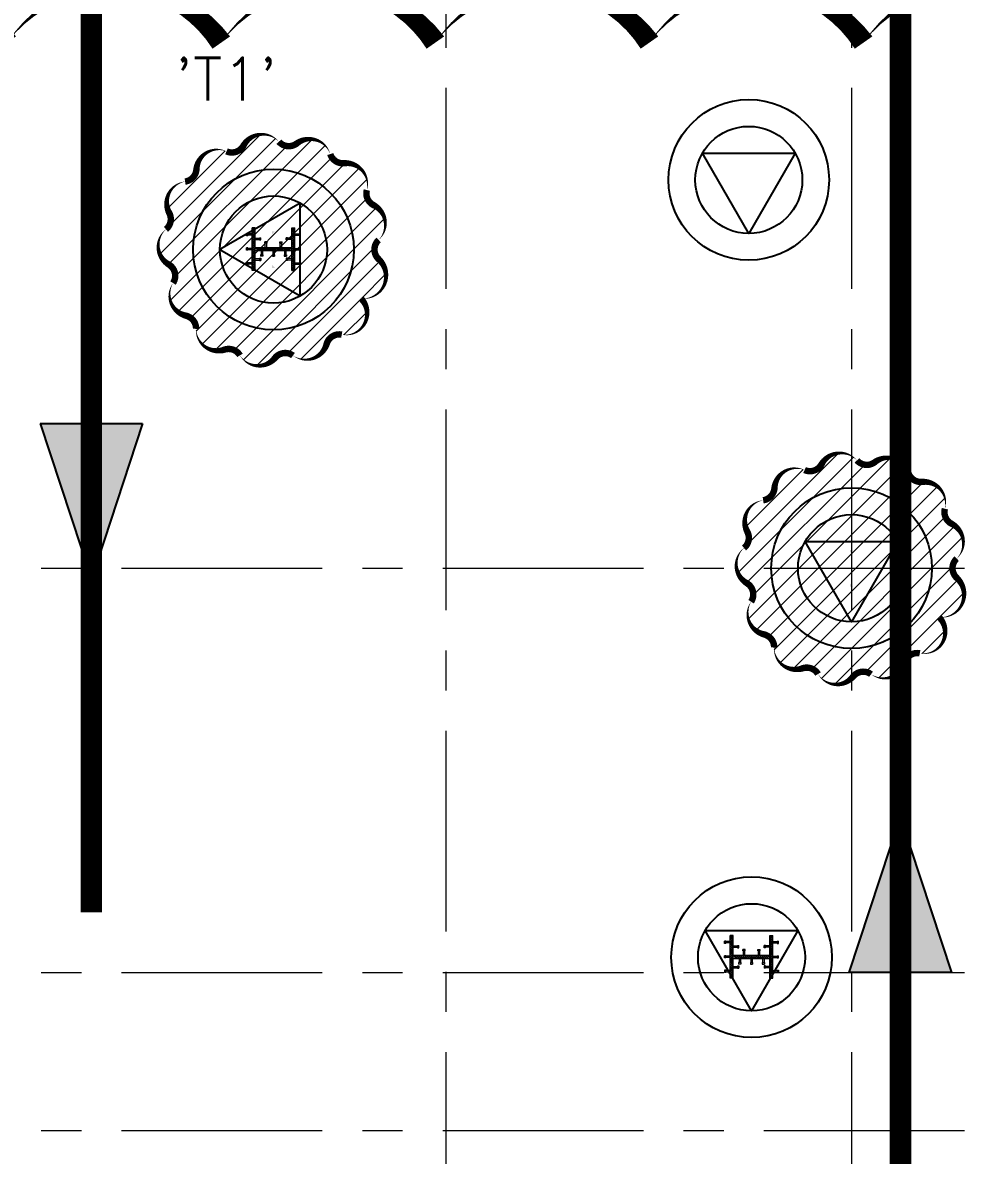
# Model space of a CAD drawing. Header units: millimetres. Extents: x -346728 to 1320345, y -537202 to -385966.
# Drawn here: x 364168 to 372974, y -462173 to -451599 of the extents above; entities that cross this region are included whole.
import ezdxf

# ---------------------------------------------------------------- set-up
doc = ezdxf.new("R2010")
doc.units = ezdxf.units.MM
doc.header["$LTSCALE"] = 100
doc.linetypes.add('X1326_GLB$0$CENTER', pattern=[2, 1.25, -0.25, 0.25, -0.25])
for name, color, linetype, lineweight in [('A-giao thong', 8, 'Continuous', 15), ('KCMANH', 8, 'Continuous', 13), ('KINGPOST', 5, 'Continuous', 20), ('X1326_GLB$0$A-tim', 8, 'X1326_GLB$0$CENTER', 9)]:
    doc.layers.add(name, color=color, linetype=linetype, lineweight=lineweight)
for name, color, linetype in [('hach', 253, 'Continuous'), ('PL', 3, 'Continuous'), ('PLT', 6, 'Continuous'), ('thep doc', 6, 'Continuous')]:
    doc.layers.add(name, color=color, linetype=linetype)
doc.styles.add('simplex', font='simplex.shx')
pattern_1 = [(44.99999999999996, (188543.3296231151, 11377564.43864295), (-8.980256121069152, 8.980256121069138), []), (135, (188543.3296231151, 11377564.43864295), (-8.980256121069152, -8.980256121069138), [])]

# ---------------------------------------------------------------- blocks, each defined once
blk = doc.blocks.new('LVL-KHUNGTEN')
blk.add_lwpolyline([(61072.91373489425, 41092.78793908656), (119123.5098692991, 41092.78793908656), (119123.5098692991, 61.8816838347775), (61072.91373489425, 61.8816838347775)], close=True)
blk = doc.blocks.new('KP50 TOI SAN L1')
at = {"ltscale": 0.1}
h = blk.add_hatch(color=3, dxfattribs=at)
h.dxf.hatch_style = 1
h.paths.add_polyline_path([(14.40000000000146, 171.2000000000116), (-14.39999999999418, 171.2000000000116), (-14.39999999999418, 142.3999999999905)])
h.paths.add_polyline_path([(-14.39999999999418, -142.3999999999687), (-14.39999999999418, -171.1999999999825), (14.40000000000146, -171.1999999999825)])
at = {"layer": 'KCMANH', "linetype": 'ByBlock'}
h = blk.add_hatch(dxfattribs=at)
h.set_pattern_fill('ANSI37', color=3, scale=4, style=0)
h.set_pattern_definition(pattern_1)
h.paths.add_polyline_path([(-200, 200.0000000000109), (-200, 171.2000000000116), (200, 171.2000000000116), (200, 200.0000000000109)])
h = blk.add_hatch(dxfattribs=at)
h.set_pattern_fill('ANSI37', color=3, scale=4, style=0)
h.set_pattern_definition([(44.99999999999996, (188728.9296231151, 11377564.43864295), (-8.980256121069152, 8.980256121069138), []), (135, (188728.9296231151, 11377564.43864295), (-8.980256121069152, -8.980256121069138), [])])
h.paths.add_polyline_path([(14.40000000000146, 171.2000000000116), (-14.39999999999418, 142.3999999999905), (-14.39999999999418, -142.3999999999687), (14.40000000000146, -171.1999999999825)])
h = blk.add_hatch(dxfattribs=at)
h.set_pattern_fill('ANSI37', color=3, scale=4, style=0)
h.set_pattern_definition(pattern_1)
h.paths.add_polyline_path([(-200, -171.1999999999825), (-200, -199.9999999999891), (200, -199.9999999999891), (200, -171.1999999999825)])
for p, q in [((-125.1904738589728, 252.8000000000029), (-145.990473858983, 252.8000000000029)), ((-145.990473858983, 240), (-145.990473858983, 252.8000000000029)), ((-125.1904738589728, 240), (-145.990473858983, 240)), ((-141.9904738589757, 200), (-141.9904738589757, 240)), ((-129.1904738589801, 200), (-129.1904738589801, 240)), ((-125.1904738589728, 240), (-125.1904738589728, 252.8000000000029)), ((-10.40000000000146, 252.8000000000029), (10.40000000000146, 252.8000000000029)), ((-10.40000000000146, 240), (-10.40000000000146, 252.8000000000029)), ((-10.40000000000146, 240), (10.40000000000146, 240)), ((-6.400000000001455, 200), (-6.400000000001455, 240)), ((6.400000000001455, 200), (6.400000000001455, 240)), ((10.40000000000146, 240), (10.40000000000146, 252.8000000000029)), ((125.1904738589801, 252.8000000000029), (145.990473858983, 252.8000000000029)), ((125.1904738589801, 240), (125.1904738589801, 252.8000000000029)), ((125.1904738589801, 240), (145.990473858983, 240)), ((129.1904738589801, 200), (129.1904738589801, 240)), ((141.990473858983, 200), (141.990473858983, 240)), ((145.990473858983, 240), (145.990473858983, 252.8000000000029)), ((-85.19047385897284, 131.1999999999971), (-105.990473858983, 131.1999999999971)), ((-105.990473858983, 131.1999999999971), (-105.990473858983, 118.4000000000015)), ((-85.19047385897284, 118.4000000000015), (-105.990473858983, 118.4000000000015)), ((-101.9904738589757, 171.1999999999971), (-101.9904738589757, 131.1999999999971)), ((-89.19047385898011, 171.1999999999971), (-89.19047385898011, 131.1999999999971)), ((-85.19047385897284, 131.1999999999971), (-85.19047385897284, 118.4000000000015)), ((-67.19999999999709, 99.5998938560515), (-67.19999999999709, 120.3998938560471)), ((-54.39999999999418, 120.3998938560471), (-67.19999999999709, 120.3998938560471)), ((-54.39999999999418, 99.5998938560515), (-54.39999999999418, 120.3998938560471)), ((-14.39999999999418, 116.3998938560471), (-54.39999999999418, 116.3998938560471)), ((85.19047385898011, 131.1999999999971), (105.990473858983, 131.1999999999971)), ((85.19047385898011, 131.1999999999971), (85.19047385898011, 118.4000000000015)), ((85.19047385898011, 118.4000000000015), (105.990473858983, 118.4000000000015)), ((89.19047385898011, 171.1999999999971), (89.19047385898011, 131.1999999999971)), ((101.990473858983, 171.1999999999971), (101.990473858983, 131.1999999999971)), ((105.990473858983, 131.1999999999971), (105.990473858983, 118.4000000000015)), ((-54.39999999999418, 99.5998938560515), (-67.19999999999709, 99.5998938560515)), ((-67.19999999999709, 10.40000000000146), (-67.19999999999709, -10.40000000000146)), ((-54.39999999999418, 10.40000000000146), (-67.19999999999709, 10.40000000000146)), ((-14.39999999999418, 103.5998938560515), (-54.39999999999418, 103.5998938560515)), ((-54.39999999999418, 10.40000000000146), (-54.39999999999418, -10.40000000000146)), ((-14.39999999999418, 6.400000000001455), (-54.39999999999418, 6.400000000001455)), ((14.40000000000146, 76.39989385604713), (54.40000000000146, 76.39989385604713)), ((14.40000000000146, 63.59989385605149), (54.40000000000146, 63.59989385605149)), ((54.40000000000146, 59.59989385605149), (54.40000000000146, 80.39989385604713)), ((54.40000000000146, 80.39989385604713), (67.20000000000437, 80.39989385604713)), ((54.40000000000146, 59.59989385605149), (67.20000000000437, 59.59989385605149)), ((67.20000000000437, 59.59989385605149), (67.20000000000437, 80.39989385604713)), ((-54.39999999999418, -10.40000000000146), (-67.19999999999709, -10.40000000000146)), ((-67.19999999999709, -99.5998938560515), (-67.19999999999709, -120.3998938560471)), ((-54.39999999999418, -99.5998938560515), (-67.19999999999709, -99.5998938560515)), ((-14.39999999999418, -6.400000000001455), (-54.39999999999418, -6.400000000001455)), ((-54.39999999999418, -99.5998938560515), (-54.39999999999418, -120.3998938560471)), ((-14.39999999999418, -103.5998938560515), (-54.39999999999418, -103.5998938560515)), ((14.40000000000146, -63.59989385605149), (54.40000000000146, -63.59989385605149)), ((14.40000000000146, -76.39989385604713), (54.40000000000146, -76.39989385604713)), ((54.40000000000146, -59.59989385605149), (54.40000000000146, -80.39989385604713)), ((54.40000000000146, -59.59989385605149), (67.20000000000437, -59.59989385605149)), ((54.40000000000146, -80.39989385604713), (67.20000000000437, -80.39989385604713)), ((67.20000000000437, -59.59989385605149), (67.20000000000437, -80.39989385604713)), ((-141.9904738589757, -200), (-141.9904738589757, -240)), ((-129.1904738589801, -200), (-129.1904738589801, -240)), ((-85.19047385897284, -118.4000000000015), (-105.990473858983, -118.4000000000015)), ((-105.990473858983, -131.1999999999971), (-105.990473858983, -118.4000000000015)), ((-85.19047385897284, -131.1999999999971), (-105.990473858983, -131.1999999999971)), ((-101.9904738589757, -171.1999999999971), (-101.9904738589757, -131.1999999999971)), ((-89.19047385898011, -171.1999999999971), (-89.19047385898011, -131.1999999999971)), ((-85.19047385897284, -131.1999999999971), (-85.19047385897284, -118.4000000000015)), ((-54.39999999999418, -120.3998938560471), (-67.19999999999709, -120.3998938560471)), ((-14.39999999999418, -116.3998938560471), (-54.39999999999418, -116.3998938560471)), ((-6.400000000001455, -200), (-6.400000000001455, -240)), ((6.400000000001455, -200), (6.400000000001455, -240)), ((85.19047385898011, -118.4000000000015), (105.990473858983, -118.4000000000015)), ((85.19047385898011, -131.1999999999971), (85.19047385898011, -118.4000000000015)), ((85.19047385898011, -131.1999999999971), (105.990473858983, -131.1999999999971)), ((89.19047385898011, -171.1999999999971), (89.19047385898011, -131.1999999999971)), ((101.990473858983, -171.1999999999971), (101.990473858983, -131.1999999999971)), ((105.990473858983, -131.1999999999971), (105.990473858983, -118.4000000000015)), ((129.1904738589801, -200), (129.1904738589801, -240)), ((141.990473858983, -200), (141.990473858983, -240)), ((-125.1904738589728, -240), (-145.990473858983, -240)), ((-145.990473858983, -240), (-145.990473858983, -252.8000000000029)), ((-125.1904738589728, -252.8000000000029), (-145.990473858983, -252.8000000000029)), ((-125.1904738589728, -240), (-125.1904738589728, -252.8000000000029)), ((-10.40000000000146, -240), (10.40000000000146, -240)), ((-10.40000000000146, -240), (-10.40000000000146, -252.8000000000029)), ((-10.40000000000146, -252.8000000000029), (10.40000000000146, -252.8000000000029)), ((10.40000000000146, -240), (10.40000000000146, -252.8000000000029)), ((125.1904738589801, -240), (145.990473858983, -240)), ((125.1904738589801, -240), (125.1904738589801, -252.8000000000029)), ((125.1904738589801, -252.8000000000029), (145.990473858983, -252.8000000000029)), ((145.990473858983, -240), (145.990473858983, -252.8000000000029))]:
    blk.add_line(p, q, dxfattribs=at)
at = {"layer": 'KCMANH', "color": 3, "linetype": 'ByBlock'}
blk.add_line((-200, 200), (200, 200), dxfattribs=at)
at = {"layer": 'KINGPOST', "color": 3, "linetype": 'ByBlock'}
for p, q in [((-200, 171.1999999999971), (-200, 200)), ((-200, 171.1999999999971), (200, 171.1999999999971)), ((-14.39999999999418, 171.1999999999971), (-14.39999999999418, -171.1999999999971)), ((-14.39999999997235, 142.4000000000015), (14.40000000000146, 171.1999999999971)), ((14.40000000000146, 171.1999999999971), (14.40000000000146, -171.1999999999971)), ((200, 171.1999999999971), (200, 200)), ((-200, -171.1999999999971), (200, -171.1999999999971)), ((-200, -171.1999999999971), (-200, -200)), ((-200, -200), (200, -200)), ((-14.39999999997235, -142.4000000000015), (14.40000000000146, -171.1999999999971)), ((200, -171.1999999999971), (200, -200))]:
    blk.add_line(p, q, dxfattribs=at)
at = {"layer": 'KINGPOST', "color": 6, "linetype": 'ByBlock'}
blk.add_lwpolyline([(-14.39999999999418, 0), (14.40000000000146, 0)], dxfattribs=at)
blk = doc.blocks.new('B1 Kingpost Layout Plan1')
at = {"layer": 'KCMANH', "linetype": 'ByBlock', "rotation": 90}
for p in [(-4085.055292870733, -38946.53416516865, -4.035296115034726e-07), (380.6585022230865, -45553.19831396919, -1.005446392809972e-08)]:
    blk.add_blockref('KP50 TOI SAN L1', p, dxfattribs=at)

msp = doc.modelspace()

# ---------------------------------------------------------------- hatches: boundary and pattern name
at = {"ltscale": 0.1}
h = msp.add_hatch(color=3, dxfattribs=at)
h.dxf.hatch_style = 1
h.paths.add_polyline_path([(366525.6932824008, -453545.4748103096), (366496.8932824005, -453545.4748103096), (366496.8932824005, -453574.2748103097)])
h.paths.add_polyline_path([(366496.8932824005, -453859.0748103096), (366496.8932824005, -453887.8748103097), (366525.6932824008, -453887.8748103097)])
h = msp.add_hatch(color=3, dxfattribs=at)
h.dxf.hatch_style = 1
h.paths.add_polyline_path([(371925.6478537331, -456520.3848888598), (371896.8478537328, -456520.3848888598), (371896.8478537328, -456549.1848888598)])
h.paths.add_polyline_path([(371896.8478537328, -456833.9848888597), (371896.8478537328, -456862.7848888598), (371925.6478537331, -456862.7848888598)])
at = {"layer": 'A-giao thong', "transparency": 33554572}
h = msp.add_hatch(dxfattribs=at)
h.set_pattern_fill('ANSI31', color=256, scale=1000)
h.set_pattern_definition([(45, (328162.3278933876, -550973.3163087335), (-88.38834764831843, 88.38834764831844), [])])
edge = h.paths.add_edge_path()
edge.add_arc((367356.4044587629, -453480.9810602609), 200.091326396924, 313.1890045741997, 423.1890044747136)
edge.add_arc((367502.2135273989, -453192.4657592723), 123.1753799015254, 165.3246326879942, 243.18900447470742, ccw=False)
edge.add_arc((367189.2518180065, -453110.5055848885), 200.3404647350627, 345.3246326879935, 455.3246325885028)
edge.add_arc((367159.2299809307, -452788.3857453419), 123.1753799015117, 197.4523541326421, 275.32463258850305, ccw=False)
edge.add_arc((366850.6930322936, -452885.3850664298), 200.2499081724988, 17.45235413264597, 127.4523540331561)
edge.add_arc((366654.0176350978, -452628.6308939152), 123.1753799015265, 221.3374224332373, 307.4523540331534, ccw=False)
edge.add_arc((366408.9715725058, -452844.1928604508), 203.1902650560175, 41.33742243323479, 151.337422333742)
edge.add_arc((366122.598894053, -452687.6514178732), 123.1753799015094, 245.97207067360318, 331.33742233374693, ccw=False)
edge.add_arc((365990.9010801064, -452983.0619235198), 200.261910843809, 65.97207067360544, 175.9720705741139)
edge.add_arc((365668.2627026854, -452960.3428025017), 123.1753799015126, 278.0994113494279, 355.97207057411634, ccw=False)
edge.add_arc((365713.842578474, -453280.6272914832), 200.3361020571378, 98.09941134942484, 208.0994112499362)
edge.add_arc((365428.4628430112, -453433.002110749), 123.175379901518, -50.51419146834911, 28.099411249937475, ccw=False)
edge.add_arc((365634.3814630642, -453682.9274702843), 200.6535308265784, 129.4858085316449, 239.4858084321514)
edge.add_arc((365469.956762421, -453961.9071850339), 123.1753799015154, -33.38585266077672, 59.48580843215609, ccw=False)
edge.add_arc((365739.8949313872, -454139.8029965489), 200.1101515091129, 146.6141473392238, 256.6141472397279)
edge.add_arc((365665.0518407305, -454454.3058528164), 123.1753799015155, -1.2513417107547866, 76.61414723972922, ccw=False)
edge.add_arc((365988.4941054043, -454461.3709658828), 200.3440389897893, 178.7486582892484, 288.7486581897573)
edge.add_arc((366092.4788399798, -454767.723686411), 123.1753799015132, 30.876836025434216, 108.7486581897549, ccw=False)
edge.add_arc((366370.0549305119, -454601.7502030161), 200.2371789537907, 210.876836025434, 320.876835925943)
edge.add_arc((366620.9556020175, -454805.8201328525), 123.1753799015087, 54.01226688685409, 140.8768359259447, ccw=False)
edge.add_arc((366812.6988838746, -454541.7892899478), 203.1339398279393, 234.0122668868539, 344.0122667873574)
edge.add_arc((367126.3867831985, -454631.6651708062), 123.1753799015273, 79.39644157920287, 164.0122667873614, ccw=False)
edge.add_arc((367185.9053276545, -454313.739844718), 200.2731787634664, 259.3964415791925, 404.1286010454199)
edge.add_arc((367350.785701158, -453963.3731271573), 211.9778768860564, 264.279643978025, 407.3982272340489)
edge.add_arc((367577.6505199418, -453716.6748103135), 123.175379901495, 133.189004574196, 227.3982272340362, ccw=False)
h = msp.add_hatch(dxfattribs=at)
h.set_pattern_fill('ANSI31', color=256, scale=1000)
h.set_pattern_definition([(45, (333562.2824647199, -553948.2263872836), (-88.38834764831843, 88.38834764831844), [])])
edge = h.paths.add_edge_path()
edge.add_arc((372756.3590300952, -456455.891138811), 200.091326396924, 313.1890045741997, 423.1890044747136)
edge.add_arc((372902.1680987313, -456167.3758378224), 123.1753799015254, 165.3246326879942, 243.18900447470742, ccw=False)
edge.add_arc((372589.2063893388, -456085.4156634386), 200.3404647350627, 345.3246326879935, 455.3246325885028)
edge.add_arc((372559.1845522631, -455763.2958238921), 123.1753799015117, 197.4523541326421, 275.32463258850305, ccw=False)
edge.add_arc((372250.647603626, -455860.2951449799), 200.2499081724988, 17.45235413264597, 127.4523540331561)
edge.add_arc((372053.9722064301, -455603.5409724653), 123.1753799015265, 221.3374224332373, 307.4523540331534, ccw=False)
edge.add_arc((371808.9261438382, -455819.1029390009), 203.1902650560175, 41.33742243323479, 151.337422333742)
edge.add_arc((371522.5534653853, -455662.5614964233), 123.1753799015094, 245.97207067360318, 331.33742233374693, ccw=False)
edge.add_arc((371390.8556514388, -455957.9720020699), 200.261910843809, 65.97207067360544, 175.9720705741139)
edge.add_arc((371068.2172740177, -455935.2528810518), 123.1753799015126, 278.0994113494279, 355.97207057411634, ccw=False)
edge.add_arc((371113.7971498063, -456255.5373700333), 200.3361020571378, 98.09941134942484, 208.0994112499362)
edge.add_arc((370828.4174143435, -456407.9121892991), 123.175379901518, -50.51419146834911, 28.099411249937475, ccw=False)
edge.add_arc((371034.3360343965, -456657.8375488344), 200.6535308265784, 129.4858085316449, 239.4858084321514)
edge.add_arc((370869.9113337533, -456936.817263584), 123.1753799015154, -33.38585266077672, 59.48580843215609, ccw=False)
edge.add_arc((371139.8495027195, -457114.713075099), 200.1101515091129, 146.6141473392238, 256.6141472397279)
edge.add_arc((371065.0064120629, -457429.2159313665), 123.1753799015155, -1.2513417107547866, 76.61414723972922, ccw=False)
edge.add_arc((371388.4486767366, -457436.281044433), 200.3440389897893, 178.7486582892484, 288.7486581897573)
edge.add_arc((371492.4334113121, -457742.6337649611), 123.1753799015132, 30.876836025434216, 108.7486581897549, ccw=False)
edge.add_arc((371770.0095018442, -457576.6602815662), 200.2371789537907, 210.876836025434, 320.876835925943)
edge.add_arc((372020.9101733498, -457780.7302114026), 123.1753799015087, 54.01226688685409, 140.8768359259447, ccw=False)
edge.add_arc((372212.6534552069, -457516.6993684979), 203.1339398279393, 234.0122668868539, 344.0122667873574)
edge.add_arc((372526.3413545308, -457606.5752493563), 123.1753799015273, 79.39644157920287, 164.0122667873614, ccw=False)
edge.add_arc((372585.8598989868, -457288.6499232681), 200.2731787634664, 259.3964415791925, 404.1286010454199)
edge.add_arc((372750.7402724904, -456938.2832057074), 211.9778768860564, 264.279643978025, 407.3982272340489)
edge.add_arc((372977.6050912741, -456691.5848888636), 123.175379901495, 133.189004574196, 227.3982272340362, ccw=False)
at = {"layer": 'hach'}
h = msp.add_hatch(dxfattribs=at)
h.set_pattern_fill('ANSI31', color=256, scale=70)
h.set_pattern_definition([(45, (342151.2213262877, -508591.2227448209), (-157.1544821187101, 157.1544821187102), [])])
h.paths.add_polyline_path([(362433.3801022533, -410142.157258469), (348853.8926203205, -428107.5122169152), (376146.7434840773, -501359.0065796374), (382446.7504393198, -503970.9423327898), (458369.0723871468, -469396.5978761645), (462927.8694431226, -462329.4458765544), (462919.8279490094, -415142.6860857411), (457917.8110400178, -410142.1572584765)])
h.paths.add_polyline_path([(363030.572598144, -411342.1571560285), (350208.3245424145, -428305.7014718884), (377088.8498291909, -500450.5520168371), (382424.3063307689, -502662.5923677236), (457551.450776385, -468450.3646135417), (461727.809133747, -461976.0778765109), (461719.6650677317, -415639.3961758266), (457420.8592675527, -411342.1571560359)], flags=16)
h = msp.add_hatch(dxfattribs=at)
h.set_pattern_fill('AR-CONC', color=256, scale=4)
h.set_pattern_definition([(49.99999999999999, (342151.2213262877, -508591.2227448209), (728.738675984016, -63.75634215561234), [76.2, -838.2]), (355, (342151.2213262877, -508591.2227448209), (-140.9736856998774, 764.2273809561406), [60.96, -670.56233668]), (100.4514446999999, (342211.9493542878, -508596.5357588209), (587.7649883614131, 700.4710076487804), [64.76003519999986, -712.3609783999989]), (46.18420000000002, (342151.2213262877, -508388.022744821), (1084.31616356852, -168.1693117309086), [114.2999999999996, -1257.299999999994]), (96.63555760999992, (342241.5809262877, -508402.0367448209), (949.616536206012, 989.7044983908861), [97.14009256, -1068.54243264]), (351.1841511700001, (342151.2213262877, -508388.022744821), (949.6165362599081, 989.7044983421306), [91.43986828, -1005.83892768]), (21, (342252.8213262878, -508438.822744821), (606.4575650765299, -409.0607927483504), [76.2, -838.2]), (326.0000000000001, (342252.8213262878, -508438.822744821), (247.2081133905883, 736.7518644892771), [60.96, -670.56]), (71.45144499999999, (342303.3594566878, -508472.911144421), (853.6656771148646, 327.691075543621), [64.7600352, -712.3597503999999]), (37.50000000000001, (342151.2213262877, -508591.2227448209), (12.35441300236727, 338.2201554926124), [0, -662.432, 0, -680.72, 0, -673.1]), (7.499999999999999, (342151.2213262877, -508591.2227448209), (267.278650041223, 400.722299272478), [0, -388.112, 0, -647.192, 0, -256.54]), (327.5, (341924.6533262877, -508591.2227448209), (542.3623806674856, -22.91497597069377), [0, -254, 0, -792.48, 0, -1051.56]), (317.5, (341823.0533262876, -508591.2227448209), (592.5167255440722, 101.7059641333321), [0, -330.2, 0, -526.288, 0, -746.76])])
h.paths.add_polyline_path([(362433.3801022533, -410142.157258469), (348853.8926203205, -428107.5122169152), (376146.7434840773, -501359.0065796374), (382446.7504393198, -503970.9423327898), (458369.0723871468, -469396.5978761645), (462927.8694431226, -462329.4458765544), (462919.8279490094, -415142.6860857411), (457917.8110400178, -410142.1572584765)])
h.paths.add_polyline_path([(363030.572598144, -411342.1571560285), (350208.3245424145, -428305.7014718884), (377088.8498291909, -500450.5520168371), (382424.3063307689, -502662.5923677236), (457551.450776385, -468450.3646135417), (461727.809133747, -461976.0778765109), (461719.6650677317, -415639.3961758266), (457420.8592675527, -411342.1571560359)], flags=16)
at = {"layer": 'thep doc'}
h = msp.add_hatch(dxfattribs=at)
h.set_pattern_fill('ANSI31', color=256)
h.set_pattern_definition([(45, (182197.4186521142, -113969.1533348408), (-0.08838834764831845, 0.08838834764831845), [])])
h.paths.add_polyline_path([(365288.7304290111, -455340.016643759), (364810.1229137864, -455340.016643759), (364810.1229137864, -456793.3162382463)])
h.paths.add_polyline_path([(364810.1229137864, -455340.016643759), (364331.5153985617, -455340.016643759), (364810.1229137864, -456793.3162382463)])
h = msp.add_hatch(dxfattribs=at)
h.set_pattern_fill('ANSI31', color=256, angle=180)
h.set_pattern_definition([(225, (554980.9255278569, -801835.2815373571), (0.08838834764831843, -0.08838834764831846), [])])
h.paths.add_polyline_path([(371889.6137509599, -460464.4182284389), (372368.2212661846, -460464.4182284389), (372368.2212661846, -459011.1186339516)])
h.paths.add_polyline_path([(372368.2212661846, -460464.4182284389), (372846.8287814094, -460464.4182284389), (372368.2212661846, -459011.1186339516)])

# ---------------------------------------------------------------- linework, layer by layer
at = {"elevation": -1404.949430587001}
msp.add_lwpolyline([(374103.6935862662, -473226.062799598, 0, 200, -0.52056705), (372103.6961680039, -473222.8492432508, 0, 200, -0.52056705), (370103.6987497416, -473219.6356869036, 0, 200, -0.52056705), (368103.7013314793, -473216.4221305564, 0, 200, -0.52056705), (367343.6191856773, -471431.1004313993, 0, 200, -0.52056705), (366645.3319769111, -469556.9619695792, 0, 200, -0.52056705), (365947.0447681451, -467682.823507759, 0, 200, -0.52056705), (365248.7575593789, -465808.6850459388, 0, 200, -0.52056705), (364550.4703506129, -463934.5465841186, 0, 200, -0.52056705), (363852.183141847, -462060.4081222984, 0, 200, -0.52056705), (363153.8959330808, -460186.2696604783, 0, 200, -0.52056705), (362455.6087243148, -458312.1311986581, 0, 200, -0.52056705), (361757.3215155486, -456437.9927368379, 0, 200, -0.52056705), (361059.0343067826, -454563.8542750177, 0, 200, -0.52056705), (360023.4825494546, -451784.528872447, 0, 200, -0.52056705), (362023.4825494546, -451784.528872447, 0, 200, -0.52056705), (364023.4825494546, -451784.528872447, 0, 200, -0.52056705), (366023.4825494546, -451784.528872447, 0, 200, -0.52056705), (368023.4825494546, -451784.528872447, 0, 200, -0.52056705), (370023.4825494546, -451784.528872447, 0, 200, -0.52056705), (372023.4825494546, -451784.528872447, 0, 200, -0.52056705), (374023.4825494546, -451784.528872447, 0, 200, -0.52056705)], format="xyseb", dxfattribs=at)
at = {"color": 5}
for points, elevation in [([(367493.3484031247, -453626.8676429266, 0, 60, 0.5205670500000068), (367446.6554167974, -453302.3996965268, 60, 60, -0.3534527118638525), (367383.0565275546, -453161.2602533168, 0, 60, 0.5205670500000036), (367170.6604912084, -452911.0296104501, 60, 60, -0.3534915216528338), (367041.7247725768, -452825.3275945595, 0, 60, 0.52056705), (366728.9207662386, -452726.4148146751, 60, 60, -0.3944898867801987), (366561.5335078021, -452709.987272966, 0, 60, 0.5205670499999941), (366230.6803174713, -452746.7325495969, 60, 60, -0.3907150967676189), (366072.4441075479, -452800.1532916555, 0, 60, 0.5205670499999991), (365791.1338305572, -452968.9949784953, 60, 60, -0.3534933906758924), (365685.6170125916, -453082.2895209551, 0, 60, 0.5205670500000176), (365537.1197510101, -453374.9861598564, 60, 60, -0.3571345252974193), (365506.7884755089, -453528.0666651723, 0, 60, 0.520567049999982), (365532.4992788425, -453855.7911737369, 60, 60, -0.4289707164981073), (365572.8062044215, -454029.6874660463, 0, 60, 0.5205670499999676), (365693.567889947, -454334.4767697399, 60, 60, -0.3534581953911722), (365788.19784527, -454456.9957933121, 0, 60, 0.5205670499999923), (366052.8881432941, -454651.0842807635, 60, 60, -0.3534892819256612), (366198.196875556, -454704.5107829198, 0, 60, 0.5205670500000038), (366525.3972055235, -454728.0977610836, 60, 60, -0.3982747208827367), (366693.3349370789, -454706.1536587001, 0, 60, 0.5205670499999902), (367007.9757424051, -454597.7387853205, 60, 60, -0.3869502103842332), (367149.0525800558, -454510.5931432082, 0, 60, 0.7314348883771284), (367329.6571737603, -454174.2954010383, 0, 60, 0.7206828507104402), (367494.273259915, -453807.3412689646, 60, 60, -0.435898308053293)], -2718.252243331864), ([(372893.302974457, -456601.7777214767, 0, 60, 0.5205670500000068), (372846.6099881298, -456277.3097750769, 60, 60, -0.3534527118638525), (372783.0110988869, -456136.1703318669, 0, 60, 0.5205670500000036), (372570.6150625407, -455885.9396890003, 60, 60, -0.3534915216528338), (372441.6793439091, -455800.2376731096, 0, 60, 0.52056705), (372128.875337571, -455701.3248932252, 60, 60, -0.3944898867801987), (371961.4880791344, -455684.8973515161, 0, 60, 0.5205670499999941), (371630.6348888036, -455721.642628147, 60, 60, -0.3907150967676189), (371472.3986788802, -455775.0633702056, 0, 60, 0.5205670499999991), (371191.0884018895, -455943.9050570454, 60, 60, -0.3534933906758924), (371085.5715839239, -456057.1995995052, 0, 60, 0.5205670500000176), (370937.0743223425, -456349.8962384065, 60, 60, -0.3571345252974193), (370906.7430468412, -456502.9767437225, 0, 60, 0.520567049999982), (370932.4538501748, -456830.701252287, 60, 60, -0.4289707164981073), (370972.7607757538, -457004.5975445964, 0, 60, 0.5205670499999676), (371093.5224612794, -457309.38684829, 60, 60, -0.3534581953911722), (371188.1524166023, -457431.9058718622, 0, 60, 0.5205670499999923), (371452.8427146264, -457625.9943593136, 60, 60, -0.3534892819256612), (371598.1514468883, -457679.4208614699, 0, 60, 0.5205670500000038), (371925.3517768558, -457703.0078396337, 60, 60, -0.3982747208827367), (372093.2895084113, -457681.0637372502, 0, 60, 0.5205670499999902), (372407.9303137374, -457572.6488638706, 60, 60, -0.3869502103842332), (372549.0071513882, -457485.5032217583, 0, 60, 0.7314348883771284), (372729.6117450926, -457149.2054795884, 0, 60, 0.7206828507104402), (372894.2278312473, -456782.2513475147, 60, 60, -0.435898308053293)], -2718.252243115021)]:
    msp.add_lwpolyline(points, format="xyseb", close=True, dxfattribs=dict(at, elevation=elevation))
at = {"layer": 'PL'}
for points, elevation in [([(370518.2661598097, -452816.5467605176), (371384.2915635941, -452816.5467605176), (370951.278861702, -453566.5467605176)], -1404.94943052043), ([(370518.2662313535, -452816.5468629556), (371384.2916351378, -452816.5468629556), (370951.2789332457, -453566.5468629556)], -1404.949430529697), ([(366761.2932824004, -454149.6875122019), (366761.2932824004, -453283.6621084174), (366011.2932824004, -453716.6748103097)], -1404.94943060088), ([(366761.2933539441, -454149.6876146399), (366761.2933539441, -453283.6622108555), (366011.2933539441, -453716.6749127477)], -1404.949430610146), ([(371478.2351518404, -456441.5848888598), (372344.260555625, -456441.5848888598), (371911.2478537327, -457191.5848888598)], -1404.949430384037), ([(371478.2352233842, -456441.5849912979), (372344.2606271688, -456441.5849912979), (371911.2479252765, -457191.5849912979)], -1404.949430393304), ([(370543.9943756022, -460073.3389591103), (371410.0197793865, -460073.3389591103), (370977.0070774942, -460823.3389591103)], -1404.949430207404), ([(370543.9944471457, -460073.3390615482), (371410.0198509303, -460073.3390615482), (370977.007149038, -460823.3390615482)], -1404.949430216671)]:
    msp.add_lwpolyline(points, close=True, dxfattribs=dict(at, elevation=elevation))
for centre, radius in [((370951.278861702, -453066.5467605176, -1404.94943052043), 750), ((370951.2789332457, -453066.5468629556, -1404.949430529697), 750), ((370951.278861702, -453066.5467605176, -1404.94943052043), 500), ((370951.2789332457, -453066.5468629556, -1404.949430529697), 500), ((366511.2932824004, -453716.6748103097, -1404.94943060088), 750), ((366511.2933539441, -453716.6749127477, -1404.949430610146), 750), ((366511.2932824004, -453716.6748103097, -1404.94943060088), 500), ((366511.2933539441, -453716.6749127477, -1404.949430610146), 500), ((371911.2478537327, -456691.5848888598, -1404.949430384037), 750), ((371911.2479252765, -456691.5849912979, -1404.949430393304), 750), ((371911.2478537327, -456691.5848888598, -1404.949430384037), 500), ((371911.2479252765, -456691.5849912979, -1404.949430393304), 500), ((370977.0070774942, -460323.3389591103, -1404.949430207404), 750), ((370977.007149038, -460323.3390615482, -1404.949430216671), 750), ((370977.0070774942, -460323.3389591103, -1404.949430207404), 500), ((370977.007149038, -460323.3390615482, -1404.949430216671), 500)]:
    msp.add_circle(centre, radius, dxfattribs=at)
at = {"layer": 'thep doc'}
for p, q in [((364331.5153985617, -455340.016643759, -3876.716966757267), (365288.7304290111, -455340.016643759, -3876.716966757267)), ((372846.8287814094, -460464.4182284389, -3876.716966757267), (371889.6137509599, -460464.4182284389, -3876.716966757267))]:
    msp.add_line(p, q, dxfattribs=at)
at = {"layer": 'thep doc', "const_width": 200, "elevation": -3876.716966757267}
msp.add_lwpolyline([(402304.3685365382, -468521.9873797322), (402304.3685365382, -450821.7491849061), (394561.5111314158, -450821.7491849061), (394561.5111314158, -466445.793762202), (387233.430773223, -466445.793762202), (387233.430773223, -450752.1443629441), (379969.2837404964, -450752.1443629441), (379969.2837404964, -466402.8870991032), (372368.2212661846, -466402.8870991032), (372368.2212661846, -450776.4374593865), (364810.1229137864, -450776.4374593865), (364810.1229137864, -459903.5958281314)], dxfattribs=at)
at = {"layer": 'thep doc', "elevation": -3876.716966757267}
for points in [[(364331.5153985617, -455340.016643759), (364810.1229137864, -456793.3162382463)], [(365288.7304290111, -455340.016643759), (364810.1229137864, -456793.3162382463)], [(371889.6137509599, -460464.4182284389), (372368.2212661846, -459011.1186339516)], [(372846.8287814094, -460464.4182284389), (372368.2212661846, -459011.1186339516)]]:
    msp.add_lwpolyline(points, dxfattribs=at)
at = {"layer": 'X1326_GLB$0$A-tim', "ltscale": 15}
for p, q in [((368121.2477821895, -398208.6109563511, -1404.949430834145), (368121.2477821904, -512162.695561827, -1404.949430839452)), ((371911.2780443612, -398208.6109563511, -1404.949430825737), (371911.2780443624, -512162.695561827, -1404.949430831044)), ((341092.1169962919, -456691.5847864185, -1404.949430865378), (475778.665428832, -456691.5847864187, -1404.949430874745)), ((341092.1169962919, -460466.783592289, -1404.949430896331), (475778.665428832, -460466.7835922891, -1404.949430905699)), ((341092.1169962919, -461941.5689050198, -1404.949430870825), (475778.665428832, -461941.56890502, -1404.949430880192))]:
    msp.add_line(p, q, dxfattribs=at)

# ---------------------------------------------------------------- block references
at = {"extrusion": (0.005970236709927127, -2.28885336656151e-18, 0.9999821779780016), "xscale": 3.385207865094198, "yscale": 3.385207865094198, "zscale": 3.385207865094198}
msp.add_blockref('LVL-KHUNGTEN', (112985.2448162852, -525073.6189301613, 1027.739435108575), dxfattribs=at)
msp.add_blockref('B1 Kingpost Layout Plan1', (370596.3485037279, -414765.9628913942, -1404.949430139306))

# ---------------------------------------------------------------- texts
at = {"layer": 'PLT', "style": 'simplex'}
msp.add_text("'T1'", height=400, dxfattribs=at).set_placement((365588.0558092795, -452326.5571909892, -1404.949521272817))

doc.saveas('drawing.dxf')
